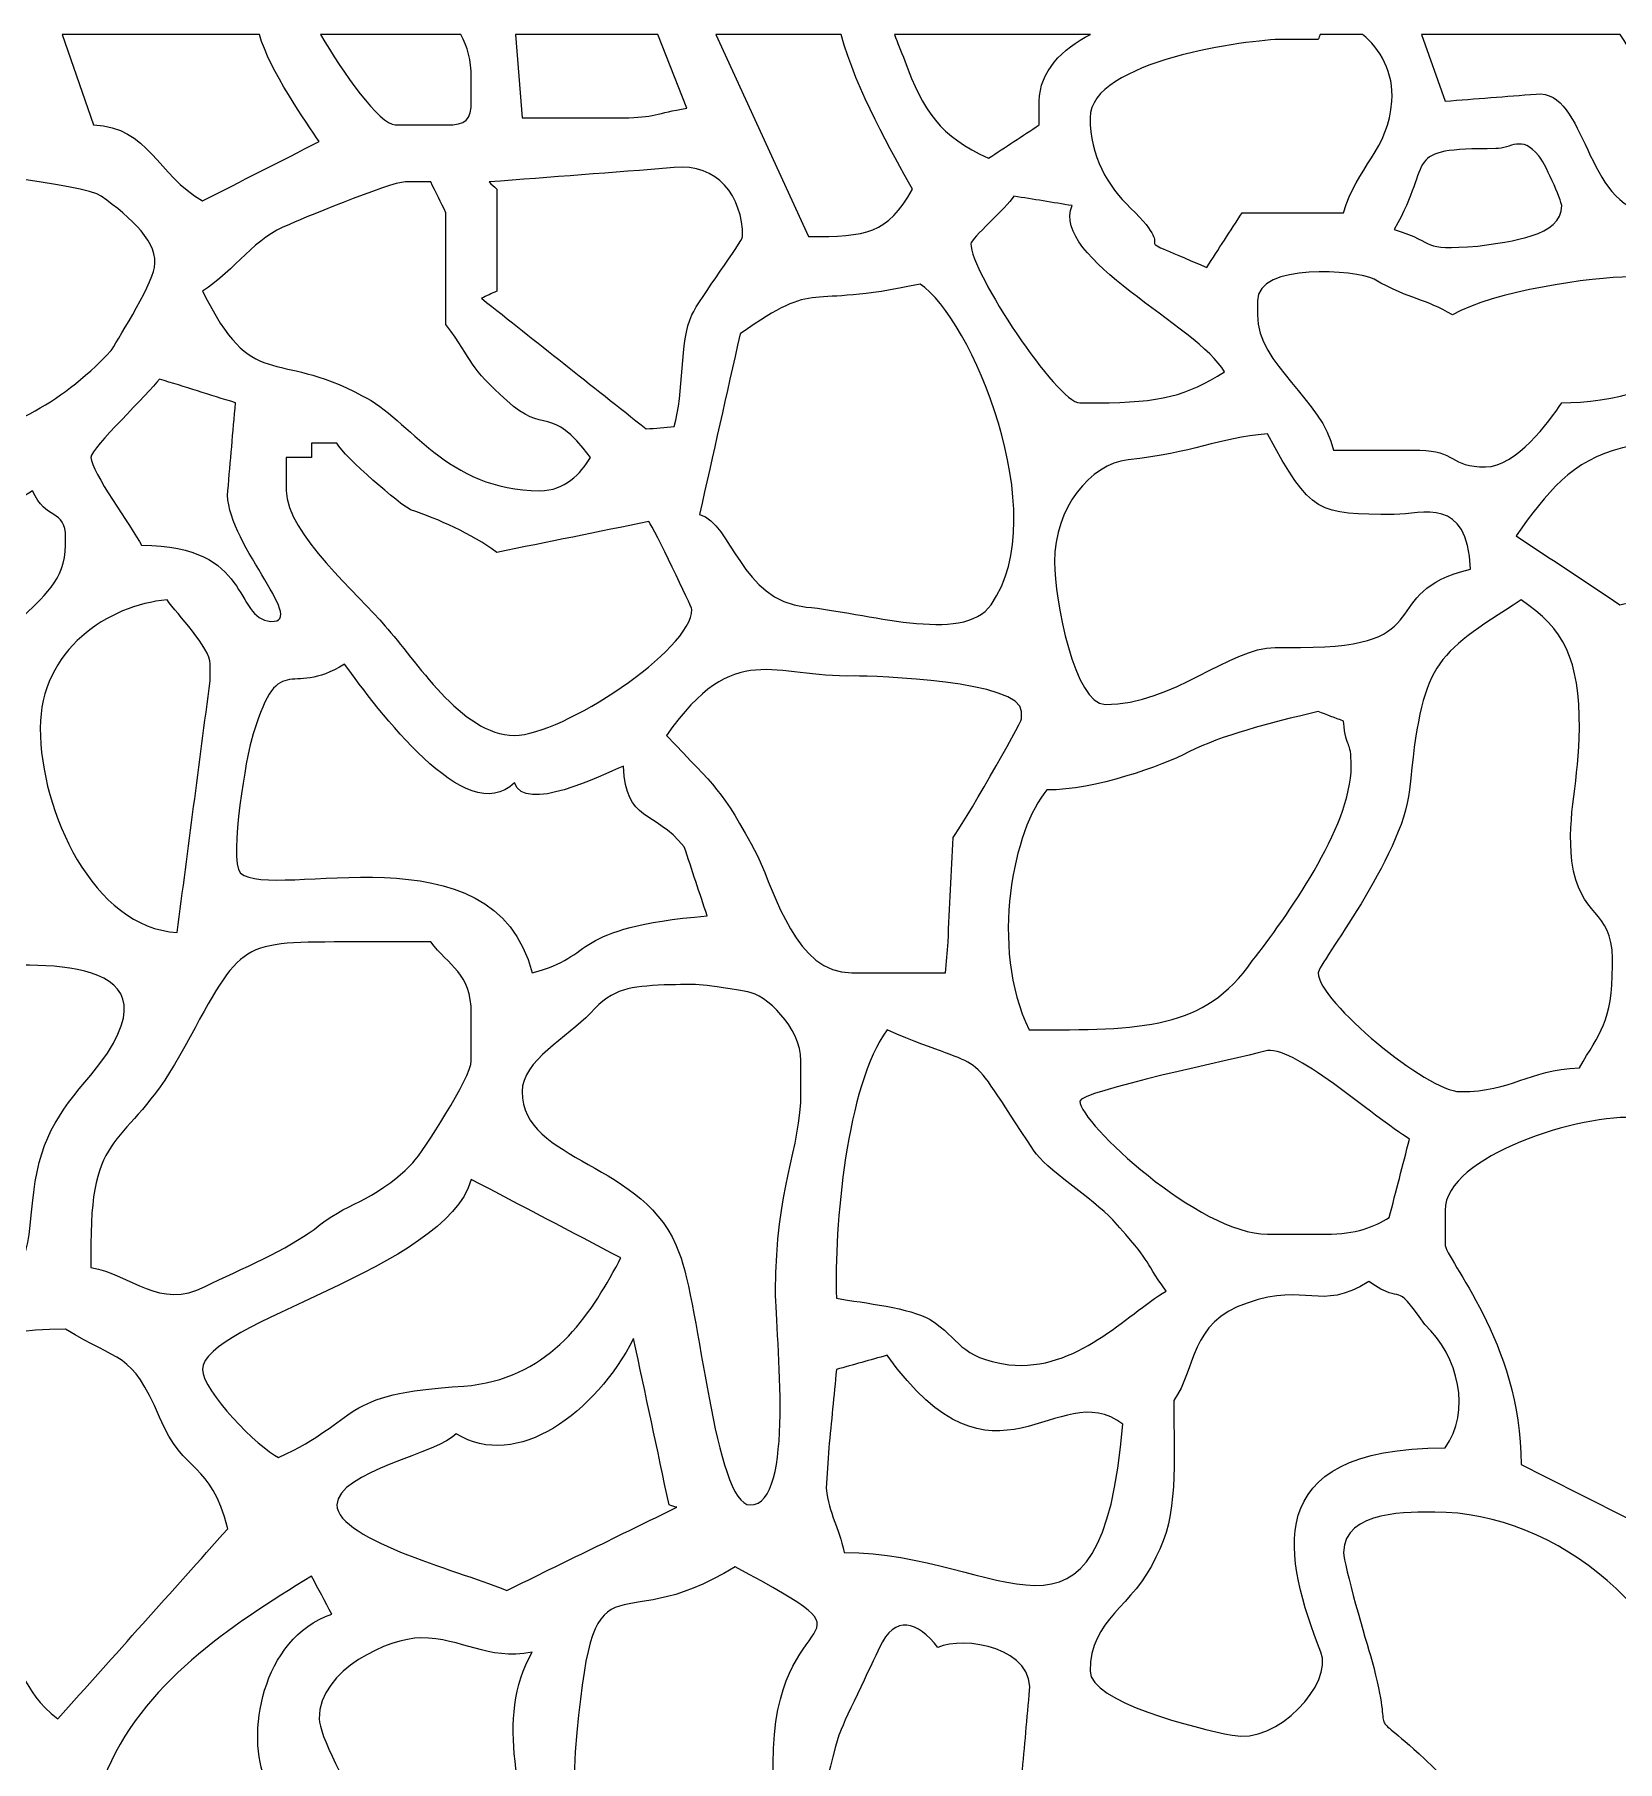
# Model space of a CAD drawing. Header units: millimetres. Extents: x -1220 to 1200, y -590 to 592.
# Drawn here: x 142 to 742, y -65 to 590 of the extents above; entities that cross this region are included whole.
import ezdxf

# ---------------------------------------------------------------- set-up
doc = ezdxf.new("R2010")
doc.units = ezdxf.units.MM
doc.header["$MEASUREMENT"] = 0
doc.layers.add('Layer 1', color=7, linetype='Continuous')

msp = doc.modelspace()

# ---------------------------------------------------------------- linework, layer by layer
at = {"layer": 'Layer 1', "color": 250, "lineweight": 20}
for points, knots in [([(152.0959, 589.9734), (152.0959, 589.9734), (226.9647, 589.9734), (226.9647, 589.9734), (230.7029, 576.4077), (245.0071, 556.2819), (249.6139, 549.3756), (234.8665, 541.8669), (220.1132, 534.3565), (205.3599, 526.8441), (188.0387, 536.7583), (185.153, 554.7835), (163.9876, 555.6833), (163.9876, 555.6833), (152.0959, 589.9734), (152.0959, 589.9734)], [0, 0, 0, 0, 0.2, 0.2, 0.2, 0.4, 0.4, 0.4, 0.6, 0.6, 0.6, 0.8, 0.8, 0.8, 1, 1, 1, 1]), ([(250.133, 589.9734), (250.133, 589.9734), (303.4112, 589.9734), (303.4112, 589.9734), (305.8833, 585.4933), (307.3431, 580.1228), (307.3431, 573.7085), (307.3431, 570.708), (307.3431, 567.702), (307.3431, 564.6977), (307.3431, 557.4865), (305.4181, 555.6833), (297.7198, 555.6833), (291.3077, 555.6833), (284.8956, 555.6833), (278.4775, 555.6833), (272.5247, 555.6833), (258.3885, 575.7026), (250.133, 589.9734)], [0, 0, 0, 0, 0.16666667, 0.16666667, 0.16666667, 0.33333333, 0.33333333, 0.33333333, 0.5, 0.5, 0.5, 0.66666667, 0.66666667, 0.66666667, 0.83333333, 0.83333333, 0.83333333, 1, 1, 1, 1]), ([(324.0574, 589.9734), (324.0574, 589.9734), (378.1501, 589.9734), (378.1501, 589.9734), (378.1501, 589.9734), (389.1193, 561.9947), (389.1193, 561.9947), (377.5751, 560.1914), (376.6126, 558.3882), (365.0682, 558.3882), (352.2421, 558.3882), (339.4137, 558.3882), (326.5835, 558.3882), (326.5835, 558.3882), (324.0574, 589.9734), (324.0574, 589.9734)], [0, 0, 0, 0, 0.2, 0.2, 0.2, 0.4, 0.4, 0.4, 0.6, 0.6, 0.6, 0.8, 0.8, 0.8, 1, 1, 1, 1]), ([(400.1204, 589.9734), (400.1204, 589.9734), (447.6652, 589.9734), (447.6652, 589.9734), (453.5023, 568.6092), (467.1333, 544.903), (474.7476, 531.3504), (465.1264, 514.2287), (457.4302, 513.3251), (435.3023, 513.3251), (435.3023, 513.3251), (400.1204, 589.9734), (400.1204, 589.9734)], [0, 0, 0, 0, 0.25, 0.25, 0.25, 0.5, 0.5, 0.5, 0.75, 0.75, 0.75, 1, 1, 1, 1]), ([(467.9321, 589.9734), (467.9321, 589.9734), (542.2357, 589.9734), (542.2357, 589.9734), (531.5561, 584.6422), (522.8536, 575.869), (522.8536, 564.6977), (522.8536, 561.6954), (522.8536, 558.6894), (522.8536, 555.6833), (516.4394, 551.48), (510.0273, 547.2749), (503.6111, 543.0679), (485.3293, 551.1788), (478.5956, 561.0912), (471.862, 580.018), (470.2944, 583.8378), (468.9905, 587.1283), (467.9321, 589.9734)], [0, 0, 0, 0, 0.16666667, 0.16666667, 0.16666667, 0.33333333, 0.33333333, 0.33333333, 0.5, 0.5, 0.5, 0.66666667, 0.66666667, 0.66666667, 0.83333333, 0.83333333, 0.83333333, 1, 1, 1, 1]), ([(629.4476, 589.9734), (629.4476, 589.9734), (645.5328, 589.9734), (645.5328, 589.9734), (651.9889, 584.8311), (657.5284, 575.3097), (656.5858, 564.6977), (655.6213, 546.6725), (643.1165, 539.4614), (638.3039, 522.3397), (625.4797, 522.3397), (612.6494, 522.3397), (599.8211, 522.3397), (595.3321, 515.4296), (590.8449, 508.5214), (586.3519, 501.6095), (550.7526, 516.9317), (578.6538, 503.4128), (557.4882, 524.1411), (548.8295, 532.252), (542.0939, 543.9695), (542.0939, 558.3882), (542.0939, 580.018), (602.7087, 588.1309), (615.2135, 588.1309), (619.7086, 588.1309), (624.1956, 588.1309), (628.6848, 588.1309), (628.8985, 588.8099), (629.1599, 589.4198), (629.4476, 589.9734)], [0, 0, 0, 0, 0.1, 0.1, 0.1, 0.2, 0.2, 0.2, 0.3, 0.3, 0.3, 0.4, 0.4, 0.4, 0.5, 0.5, 0.5, 0.6, 0.6, 0.6, 0.7, 0.7, 0.7, 0.8, 0.8, 0.8, 0.9, 0.9, 0.9, 1, 1, 1, 1]), ([(667.7986, 589.9734), (667.7986, 589.9734), (743.1925, 589.9734), (743.1925, 589.9734), (745.6229, 587.1563), (747.0227, 583.5928), (747.0227, 579.1164), (747.0227, 575.2143), (747.0227, 571.3066), (747.0227, 567.4008), (749.2712, 567.4008), (751.5157, 567.4008), (753.7583, 567.4008), (753.7583, 561.3924), (753.7583, 555.3859), (753.7583, 549.3756), (754.0798, 540.3648), (754.4014, 531.3504), (754.7189, 522.3397), (729.7053, 524.1411), (730.6678, 569.2022), (711.4254, 567.4008), (699.8793, 566.4991), (688.3349, 565.5975), (676.7887, 564.6977), (676.7887, 564.6977), (667.7986, 589.9734), (667.7986, 589.9734)], [0, 0, 0, 0, 0.11111111, 0.11111111, 0.11111111, 0.22222222, 0.22222222, 0.22222222, 0.33333333, 0.33333333, 0.33333333, 0.44444444, 0.44444444, 0.44444444, 0.55555556, 0.55555556, 0.55555556, 0.66666667, 0.66666667, 0.66666667, 0.77777778, 0.77777778, 0.77777778, 0.88888889, 0.88888889, 0.88888889, 1, 1, 1, 1]), ([(657.5464, 516.0301), (672.9426, 543.0679), (659.4714, 546.6725), (696.0332, 546.6725), (701.8043, 546.6725), (705.6523, 552.0805), (712.3879, 543.9695), (714.311, 542.1663), (721.0466, 526.8441), (721.0466, 525.0427), (721.0466, 513.3251), (701.8043, 511.5238), (689.2955, 509.7204), (666.2051, 507.9172), (674.8657, 510.6222), (657.5464, 516.0301)], [0, 0, 0, 0, 0.2, 0.2, 0.2, 0.4, 0.4, 0.4, 0.6, 0.6, 0.6, 0.8, 0.8, 0.8, 1, 1, 1, 1]), ([(2.3543, 473.6701), (2.6758, 480.8813), (2.9974, 488.0906), (3.3168, 495.3018), (19.3542, 490.7955), (35.3875, 486.2892), (51.4208, 481.781), (66.8151, 489.8939), (73.5507, 486.2892), (75.4757, 507.9172), (76.4363, 519.6348), (81.2469, 534.9569), (97.6017, 538.5616), (104.3373, 539.4614), (161.102, 533.1537), (166.8752, 528.6474), (178.4194, 520.5364), (189.0031, 510.6222), (187.0781, 501.6095), (186.1176, 494.4001), (171.6857, 471.8687), (170.7213, 470.0654), (149.5559, 447.5358), (132.2385, 442.1279), (102.4123, 429.5106), (62.0046, 449.3372), (104.3373, 459.2514), (18.7111, 458.3516), (13.2596, 463.4603), (7.8098, 468.5652), (2.3543, 473.6701)], [0, 0, 0, 0, 0.1, 0.1, 0.1, 0.2, 0.2, 0.2, 0.3, 0.3, 0.3, 0.4, 0.4, 0.4, 0.5, 0.5, 0.5, 0.6, 0.6, 0.6, 0.7, 0.7, 0.7, 0.8, 0.8, 0.8, 0.9, 0.9, 0.9, 1, 1, 1, 1]), ([(311.1892, 489.8939), (313.1143, 490.7955), (315.0372, 491.6953), (316.9623, 492.5988), (316.9623, 505.5153), (316.9623, 518.4356), (316.9623, 531.3504), (316.0018, 532.252), (315.0372, 533.1537), (314.0768, 534.0553), (337.4888, 535.8567), (360.9006, 537.66), (384.3107, 539.4614), (400.6656, 541.2646), (410.2868, 528.6474), (410.2868, 513.3251), (410.2868, 511.5238), (393.9298, 489.8939), (391.0443, 483.5843), (386.2336, 473.6701), (388.1587, 453.8435), (384.3107, 441.2262), (380.7821, 440.9288), (377.2576, 440.6276), (373.7269, 440.3264), (352.8831, 456.8496), (332.0371, 473.3727), (311.1892, 489.8939)], [0, 0, 0, 0, 0.11111111, 0.11111111, 0.11111111, 0.22222222, 0.22222222, 0.22222222, 0.33333333, 0.33333333, 0.33333333, 0.44444444, 0.44444444, 0.44444444, 0.55555556, 0.55555556, 0.55555556, 0.66666667, 0.66666667, 0.66666667, 0.77777778, 0.77777778, 0.77777778, 0.88888889, 0.88888889, 0.88888889, 1, 1, 1, 1]), ([(333.3191, 416.8933), (297.7198, 416.8933), (284.2506, 443.9293), (265.9707, 452.9437), (232.2965, 470.967), (224.6005, 453.8435), (205.3599, 492.5988), (217.8668, 500.7098), (225.5628, 513.3251), (238.0697, 517.8314), (239.9947, 518.7331), (276.5544, 534.0553), (282.3276, 534.0553), (285.5347, 534.0553), (288.7438, 534.0553), (291.9468, 534.0553), (293.8718, 530.1532), (295.7948, 526.2455), (297.7198, 522.3397), (297.7198, 508.2202), (297.7198, 494.1027), (297.7198, 479.9796), (308.3036, 465.5591), (306.3785, 463.7577), (320.8104, 451.1404), (335.2422, 437.6216), (337.1672, 450.2388), (352.5596, 429.5106), (348.7114, 423.201), (342.9384, 416.8933), (333.3191, 416.8933)], [0, 0, 0, 0, 0.1, 0.1, 0.1, 0.2, 0.2, 0.2, 0.3, 0.3, 0.3, 0.4, 0.4, 0.4, 0.5, 0.5, 0.5, 0.6, 0.6, 0.6, 0.7, 0.7, 0.7, 0.8, 0.8, 0.8, 0.9, 0.9, 0.9, 1, 1, 1, 1]), ([(538.2459, 450.2388), (529.5872, 450.2388), (496.8755, 499.8062), (496.8755, 510.6222), (496.8755, 512.4254), (510.3448, 524.1411), (513.2304, 528.6474), (520.611, 527.4482), (527.9837, 526.2455), (535.3603, 525.0427), (526.7016, 505.2142), (583.4662, 479.078), (593.0855, 461.9545), (578.6538, 452.9437), (569.0345, 450.2388), (544.9796, 450.2388), (542.7389, 450.2388), (540.4924, 450.2388), (538.2459, 450.2388)], [0, 0, 0, 0, 0.16666667, 0.16666667, 0.16666667, 0.33333333, 0.33333333, 0.33333333, 0.5, 0.5, 0.5, 0.66666667, 0.66666667, 0.66666667, 0.83333333, 0.83333333, 0.83333333, 1, 1, 1, 1]), ([(477.6352, 495.3018), (496.8755, 482.6845), (528.6266, 407.8807), (504.5717, 373.6335), (493.988, 358.3114), (456.4677, 370.9305), (434.3377, 372.7319), (409.3262, 375.4349), (406.4367, 404.2741), (393.9298, 407.8807), (399.064, 430.7134), (404.196, 453.5461), (409.3262, 476.375), (440.1109, 498.0048), (432.4147, 485.3876), (477.6352, 495.3018)], [0, 0, 0, 0, 0.2, 0.2, 0.2, 0.4, 0.4, 0.4, 0.6, 0.6, 0.6, 0.8, 0.8, 0.8, 1, 1, 1, 1]), ([(634.4578, 432.2136), (630.6098, 451.1404), (605.5943, 464.6593), (605.5943, 483.5843), (605.5943, 485.3876), (605.5943, 487.1908), (605.5943, 488.9922), (605.5943, 503.4128), (643.1165, 500.7098), (649.8502, 497.1032), (664.284, 488.9922), (669.0926, 489.8939), (679.6762, 483.5843), (695.0686, 492.5988), (732.5929, 498.0048), (747.0227, 498.0048), (751.1923, 498.0048), (755.3639, 498.0048), (759.5294, 498.0048), (763.3795, 485.3876), (766.2671, 492.5988), (766.2671, 483.5843), (766.2671, 479.381), (766.2671, 475.1759), (766.2671, 470.967), (766.2671, 455.6467), (739.3265, 450.2388), (721.0466, 450.2388), (716.2361, 443.0295), (703.7273, 425.9041), (692.1831, 425.9041), (678.7137, 425.9041), (680.6368, 432.2136), (667.1695, 432.2136), (656.2683, 432.2136), (645.3631, 432.2136), (634.4578, 432.2136)], [0, 0, 0, 0, 0.08333333, 0.08333333, 0.08333333, 0.16666667, 0.16666667, 0.16666667, 0.25, 0.25, 0.25, 0.33333333, 0.33333333, 0.33333333, 0.41666667, 0.41666667, 0.41666667, 0.5, 0.5, 0.5, 0.58333333, 0.58333333, 0.58333333, 0.66666667, 0.66666667, 0.66666667, 0.75, 0.75, 0.75, 0.83333333, 0.83333333, 0.83333333, 0.91666667, 0.91666667, 0.91666667, 1, 1, 1, 1]), ([(182.2676, 396.1632), (178.4194, 403.3743), (163.027, 424.1027), (163.027, 429.5106), (163.027, 433.1153), (185.153, 453.8435), (189.0031, 459.2514), (198.6223, 456.2491), (208.2456, 453.2449), (217.8668, 450.2388), (216.9043, 439.1255), (215.9418, 428.0084), (214.9792, 416.8933), (213.0542, 398.868), (245.7678, 366.4224), (231.336, 367.324), (216.9043, 368.2256), (224.6005, 396.1632), (182.2676, 396.1632)], [0, 0, 0, 0, 0.16666667, 0.16666667, 0.16666667, 0.33333333, 0.33333333, 0.33333333, 0.5, 0.5, 0.5, 0.66666667, 0.66666667, 0.66666667, 0.83333333, 0.83333333, 0.83333333, 1, 1, 1, 1]), ([(140.8972, 416.8933), (145.7077, 405.1777), (153.4039, 410.5856), (153.4039, 398.868), (153.4039, 397.9664), (153.4039, 397.0667), (153.4039, 396.1632), (153.4039, 370.027), (117.8067, 369.1272), (122.6173, 331.2755), (124.5423, 315.0535), (138.9721, 278.1014), (134.1614, 260.976), (130.9584, 260.976), (127.7493, 260.976), (124.5423, 260.976), (112.996, 260.976), (107.223, 263.6809), (99.5268, 267.2874), (99.5268, 272.0931), (99.5268, 276.9006), (99.5268, 281.7061), (85.095, 301.5346), (87.0201, 360.1146), (35.066, 360.1146), (31.8609, 360.1146), (28.6518, 360.1146), (25.4447, 360.1146), (16.786, 359.213), (8.1273, 358.3114), (-0.5314, 357.4116), (-19.7736, 369.1272), (-27.4719, 399.7698), (-11.1149, 417.793), (10.0524, 440.3264), (22.5593, 434.9185), (51.4208, 434.9185), (61.044, 428.609), (93.7537, 402.4727), (102.4123, 402.4727), (113.9586, 402.4727), (134.1614, 412.3851), (140.8972, 416.8933)], [0, 0, 0, 0, 0.07142857, 0.07142857, 0.07142857, 0.14285714, 0.14285714, 0.14285714, 0.21428571, 0.21428571, 0.21428571, 0.28571429, 0.28571429, 0.28571429, 0.35714286, 0.35714286, 0.35714286, 0.42857143, 0.42857143, 0.42857143, 0.5, 0.5, 0.5, 0.57142857, 0.57142857, 0.57142857, 0.64285714, 0.64285714, 0.64285714, 0.71428571, 0.71428571, 0.71428571, 0.78571429, 0.78571429, 0.78571429, 0.85714286, 0.85714286, 0.85714286, 0.92857143, 0.92857143, 0.92857143, 1, 1, 1, 1]), ([(703.7273, 399.7698), (715.2755, 415.9917), (724.8948, 428.609), (744.1371, 433.1153), (776.8487, 441.2262), (769.1526, 421.3996), (785.5074, 411.4854), (780.6969, 401.5711), (784.5449, 397.0667), (778.7719, 389.8555), (775.8862, 385.3492), (772.0382, 385.3492), (766.2671, 378.138), (758.569, 376.6396), (750.8707, 375.1375), (743.1745, 373.6335), (730.0268, 382.3469), (716.879, 391.0583), (703.7273, 399.7698)], [0, 0, 0, 0, 0.16666667, 0.16666667, 0.16666667, 0.33333333, 0.33333333, 0.33333333, 0.5, 0.5, 0.5, 0.66666667, 0.66666667, 0.66666667, 0.83333333, 0.83333333, 0.83333333, 1, 1, 1, 1]), ([(323.6959, 324.0643), (303.493, 324.0643), (286.1756, 352.9053), (274.6294, 365.5226), (265.0102, 377.2382), (237.1091, 400.6714), (237.1091, 416.8933), (237.1091, 421.1021), (237.1091, 425.3054), (237.1091, 429.5106), (240.3163, 429.5106), (243.5252, 429.5106), (246.7284, 429.5106), (246.7284, 431.312), (246.7284, 433.1153), (246.7284, 434.9185), (249.9373, 434.9185), (253.1445, 434.9185), (256.3515, 434.9185), (259.237, 429.5106), (280.4026, 411.4854), (284.2506, 409.6821), (294.8343, 406.0774), (307.3431, 400.6714), (316.9623, 393.4601), (336.2047, 397.3678), (355.4451, 401.2737), (374.6875, 405.1777), (376.6126, 402.4727), (391.0443, 372.7319), (391.0443, 371.8303), (391.0443, 356.5081), (341.9778, 324.0643), (323.6959, 324.0643)], [0, 0, 0, 0, 0.09090909, 0.09090909, 0.09090909, 0.18181818, 0.18181818, 0.18181818, 0.27272727, 0.27272727, 0.27272727, 0.36363636, 0.36363636, 0.36363636, 0.45454545, 0.45454545, 0.45454545, 0.54545455, 0.54545455, 0.54545455, 0.63636364, 0.63636364, 0.63636364, 0.72727273, 0.72727273, 0.72727273, 0.81818182, 0.81818182, 0.81818182, 0.90909091, 0.90909091, 0.90909091, 1, 1, 1, 1]), ([(547.867, 335.7799), (536.3209, 335.7799), (528.6266, 375.4349), (528.6266, 389.8555), (528.6266, 410.5856), (542.0939, 426.8076), (556.5257, 428.609), (581.5412, 431.312), (590.1999, 436.7199), (609.4423, 438.5232), (625.7972, 407.8807), (628.6848, 407.8807), (657.5464, 407.8807), (668.1301, 407.8807), (685.4494, 415.0901), (686.4099, 387.1524), (649.8502, 378.138), (675.8282, 357.4116), (621.9511, 357.4116), (618.744, 357.4116), (615.5369, 357.4116), (612.3278, 357.4116), (595.0106, 357.4116), (573.8452, 335.7799), (547.867, 335.7799)], [0, 0, 0, 0, 0.125, 0.125, 0.125, 0.25, 0.25, 0.25, 0.375, 0.375, 0.375, 0.5, 0.5, 0.5, 0.625, 0.625, 0.625, 0.75, 0.75, 0.75, 0.875, 0.875, 0.875, 1, 1, 1, 1]), ([(195.7368, 249.2622), (163.9876, 251.0637), (143.7847, 295.225), (143.7847, 326.7673), (143.7847, 356.5081), (169.7607, 373.6335), (191.8888, 375.4349), (195.7368, 370.027), (208.2456, 357.4116), (208.2456, 351.1021), (208.2456, 349.0014), (208.2456, 346.8988), (208.2456, 344.7943), (204.078, 312.9528), (199.9084, 281.1075), (195.7368, 249.2622)], [0, 0, 0, 0, 0.2, 0.2, 0.2, 0.4, 0.4, 0.4, 0.6, 0.6, 0.6, 0.8, 0.8, 0.8, 1, 1, 1, 1]), ([(682.5619, 188.877), (670.0552, 188.877), (628.6848, 223.1243), (628.6848, 233.9401), (628.6848, 237.5448), (660.4339, 277.1998), (663.3194, 303.336), (668.1301, 352.0037), (671.9781, 353.8051), (705.6523, 375.4349), (722.0091, 364.6191), (727.7803, 352.9053), (727.7803, 326.7673), (727.7803, 306.9426), (722.9697, 294.3234), (724.8948, 276.2982), (727.7803, 254.6683), (740.287, 258.273), (740.287, 239.348), (740.287, 238.4464), (740.287, 237.5448), (740.287, 236.6431), (740.287, 215.0132), (735.4785, 211.4105), (727.7803, 197.8896), (707.5774, 196.988), (702.7668, 188.877), (682.5619, 188.877)], [0, 0, 0, 0, 0.11111111, 0.11111111, 0.11111111, 0.22222222, 0.22222222, 0.22222222, 0.33333333, 0.33333333, 0.33333333, 0.44444444, 0.44444444, 0.44444444, 0.55555556, 0.55555556, 0.55555556, 0.66666667, 0.66666667, 0.66666667, 0.77777778, 0.77777778, 0.77777778, 0.88888889, 0.88888889, 0.88888889, 1, 1, 1, 1]), ([(451.657, 233.9401), (430.4916, 233.9401), (422.7935, 263.6809), (416.0598, 278.1014), (401.6281, 305.1393), (400.6656, 303.336), (381.4231, 324.0643), (407.4011, 361.0163), (421.831, 345.6941), (452.6195, 346.5958), (460.3178, 346.5958), (516.1178, 344.7943), (516.1178, 333.0769), (516.1178, 332.1752), (516.1178, 331.2755), (516.1178, 330.372), (516.1178, 328.5706), (493.0274, 288.9154), (490.1419, 285.3108), (489.5009, 272.0931), (488.8618, 258.8753), (488.2168, 245.6557), (487.8993, 241.7537), (487.5759, 237.846), (487.2543, 233.9401), (475.3926, 233.9401), (463.5248, 233.9401), (451.657, 233.9401)], [0, 0, 0, 0, 0.11111111, 0.11111111, 0.11111111, 0.22222222, 0.22222222, 0.22222222, 0.33333333, 0.33333333, 0.33333333, 0.44444444, 0.44444444, 0.44444444, 0.55555556, 0.55555556, 0.55555556, 0.66666667, 0.66666667, 0.66666667, 0.77777778, 0.77777778, 0.77777778, 0.88888889, 0.88888889, 0.88888889, 1, 1, 1, 1]), ([(330.4315, 233.9401), (316.0018, 290.7169), (232.2965, 260.976), (219.7898, 271.7919), (214.9792, 277.1998), (222.6773, 318.6563), (223.6379, 321.3612), (234.2215, 358.3114), (238.0697, 337.5832), (259.237, 351.1021), (271.7439, 333.9785), (305.4181, 288.0138), (323.6959, 306.039), (327.546, 294.3234), (356.4095, 308.742), (365.0682, 312.3487), (366.0288, 290.7169), (376.6126, 296.1248), (388.1587, 281.7061), (391.0443, 272.9947), (393.9298, 264.2833), (396.8174, 255.57), (343.9009, 251.0637), (355.4451, 240.2478), (330.4315, 233.9401)], [0, 0, 0, 0, 0.125, 0.125, 0.125, 0.25, 0.25, 0.25, 0.375, 0.375, 0.375, 0.5, 0.5, 0.5, 0.625, 0.625, 0.625, 0.75, 0.75, 0.75, 0.875, 0.875, 0.875, 1, 1, 1, 1]), ([(519.0035, 212.3103), (503.6111, 243.8543), (513.2304, 288.9154), (525.7391, 303.336), (544.019, 303.336), (569.0345, 312.3487), (579.6182, 317.7566), (592.1249, 324.0643), (609.4423, 328.5706), (628.6848, 333.0769), (631.8918, 331.8777), (635.1009, 330.6731), (638.3039, 329.4722), (639.2685, 317.7566), (641.1915, 323.1645), (641.1915, 312.3487), (641.1915, 288.9154), (616.1779, 254.6683), (603.6693, 238.4464), (585.3894, 212.3103), (562.3008, 212.3103), (519.0035, 212.3103)], [0, 0, 0, 0, 0.14285714, 0.14285714, 0.14285714, 0.28571429, 0.28571429, 0.28571429, 0.42857143, 0.42857143, 0.42857143, 0.57142857, 0.57142857, 0.57142857, 0.71428571, 0.71428571, 0.71428571, 0.85714286, 0.85714286, 0.85714286, 1, 1, 1, 1]), ([(140.8972, 146.519), (138.0115, 121.2845), (139.9347, 119.4812), (109.148, 119.4812), (108.1855, 119.4812), (102.4123, 122.1861), (102.4123, 122.1861), (100.1699, 120.3828), (97.9252, 118.5814), (95.6788, 116.7782), (90.5506, 117.9809), (85.4164, 119.1837), (80.2843, 120.3828), (80.2843, 126.9936), (80.2843, 133.6024), (80.2843, 140.2113), (88.943, 143.8159), (92.7931, 173.5567), (92.7931, 194.285), (92.7931, 236.6431), (91.8287, 226.7289), (112.0356, 239.348), (116.8442, 236.6431), (105.2999, 236.6431), (118.7692, 236.6431), (138.9721, 236.6431), (202.4704, 242.9509), (163.027, 195.1848), (150.5184, 180.7661), (142.8201, 169.9521), (140.8972, 146.519)], [0, 0, 0, 0, 0.1, 0.1, 0.1, 0.2, 0.2, 0.2, 0.3, 0.3, 0.3, 0.4, 0.4, 0.4, 0.5, 0.5, 0.5, 0.6, 0.6, 0.6, 0.7, 0.7, 0.7, 0.8, 0.8, 0.8, 0.9, 0.9, 0.9, 1, 1, 1, 1]), ([(263.0852, 245.6557), (264.0456, 245.6557), (265.0102, 245.6557), (265.9707, 245.6557), (274.6294, 245.6557), (283.2881, 245.6557), (291.9468, 245.6557), (298.6824, 236.6431), (307.3431, 233.9401), (307.3431, 218.6179), (307.3431, 212.6113), (307.3431, 206.6048), (307.3431, 200.5927), (307.3431, 194.285), (289.0613, 166.3474), (285.2131, 161.8411), (268.8582, 145.6173), (260.1976, 147.4188), (247.6909, 136.6048), (238.0697, 129.3954), (219.7898, 121.2845), (206.3205, 114.9748), (189.0031, 105.9642), (178.4194, 119.4812), (163.027, 122.1861), (163.027, 125.1902), (163.027, 128.1963), (163.027, 131.1968), (163.027, 177.1614), (177.4589, 166.3474), (198.6223, 206.0026), (220.7523, 246.5574), (218.8272, 245.6557), (263.0852, 245.6557)], [0, 0, 0, 0, 0.09090909, 0.09090909, 0.09090909, 0.18181818, 0.18181818, 0.18181818, 0.27272727, 0.27272727, 0.27272727, 0.36363636, 0.36363636, 0.36363636, 0.45454545, 0.45454545, 0.45454545, 0.54545455, 0.54545455, 0.54545455, 0.63636364, 0.63636364, 0.63636364, 0.72727273, 0.72727273, 0.72727273, 0.81818182, 0.81818182, 0.81818182, 0.90909091, 0.90909091, 0.90909091, 1, 1, 1, 1]), ([(413.1723, 32.0601), (399.703, 32.0601), (393.9298, 108.6672), (386.2336, 127.5922), (373.7269, 162.7409), (326.5835, 161.8411), (326.5835, 188.877), (326.5835, 200.5927), (343.9009, 209.6072), (352.5596, 218.6179), (361.2202, 228.5322), (367.9539, 228.5322), (380.4606, 229.4338), (393.9298, 229.4338), (392.0048, 230.3354), (412.2118, 226.7289), (418.9453, 225.8291), (432.4147, 213.2099), (432.4147, 200.5927), (432.4147, 196.6906), (432.4147, 192.7847), (432.4147, 188.877), (432.4147, 166.3474), (422.7935, 152.8267), (422.7935, 113.1735), (422.7935, 96.0498), (430.4916, 32.0601), (413.1723, 32.0601)], [0, 0, 0, 0, 0.11111111, 0.11111111, 0.11111111, 0.22222222, 0.22222222, 0.22222222, 0.33333333, 0.33333333, 0.33333333, 0.44444444, 0.44444444, 0.44444444, 0.55555556, 0.55555556, 0.55555556, 0.66666667, 0.66666667, 0.66666667, 0.77777778, 0.77777778, 0.77777778, 0.88888889, 0.88888889, 0.88888889, 1, 1, 1, 1]), ([(445.8839, 110.4705), (444.9214, 137.5064), (449.734, 191.5819), (465.1264, 212.3103), (506.4968, 194.285), (492.0669, 209.6072), (520.9285, 166.3474), (524.7765, 160.0379), (543.0584, 148.3222), (550.7526, 140.2113), (566.1469, 123.0858), (561.3364, 126.6924), (570.9595, 113.1735), (555.5632, 104.1608), (537.2853, 82.5309), (511.3092, 85.234), (492.0669, 87.9389), (493.0274, 95.1482), (481.4832, 102.3575), (473.7851, 106.8638), (456.4677, 108.6672), (445.8839, 110.4705)], [0, 0, 0, 0, 0.14285714, 0.14285714, 0.14285714, 0.28571429, 0.28571429, 0.28571429, 0.42857143, 0.42857143, 0.42857143, 0.57142857, 0.57142857, 0.57142857, 0.71428571, 0.71428571, 0.71428571, 0.85714286, 0.85714286, 0.85714286, 1, 1, 1, 1]), ([(609.4423, 134.8033), (583.4662, 134.8033), (538.2459, 177.1614), (538.2459, 185.2724), (538.2459, 188.877), (597.8961, 201.4963), (608.4798, 204.1993), (618.101, 207.8039), (649.8502, 178.9628), (663.3194, 170.8519), (660.7555, 160.9395), (658.1914, 151.0253), (655.6213, 141.1111), (649.8502, 137.5064), (643.1165, 134.8033), (631.5703, 134.8033), (624.1956, 134.8033), (616.821, 134.8033), (609.4423, 134.8033)], [0, 0, 0, 0, 0.16666667, 0.16666667, 0.16666667, 0.33333333, 0.33333333, 0.33333333, 0.5, 0.5, 0.5, 0.66666667, 0.66666667, 0.66666667, 0.83333333, 0.83333333, 0.83333333, 1, 1, 1, 1]), ([(705.6523, 47.3822), (705.6523, 94.2466), (676.7887, 124.8891), (676.7887, 131.1968), (676.7887, 135.4056), (676.7887, 139.6089), (676.7887, 143.8159), (676.7887, 164.5442), (728.7428, 180.7661), (749.9103, 178.9628), (758.569, 178.063), (814.3711, 148.3222), (814.3711, 140.2113), (814.3711, 131.1968), (811.4855, 138.408), (807.6354, 125.7908), (775.8862, 124.8891), (753.7583, 102.3575), (753.7583, 71.7151), (753.7583, 45.9082), (769.4942, 45.145), (753.7583, 23.0493), (737.723, 31.1603), (721.6916, 39.2712), (705.6523, 47.3822)], [0, 0, 0, 0, 0.125, 0.125, 0.125, 0.25, 0.25, 0.25, 0.375, 0.375, 0.375, 0.5, 0.5, 0.5, 0.625, 0.625, 0.625, 0.75, 0.75, 0.75, 0.875, 0.875, 0.875, 1, 1, 1, 1]), ([(234.2215, 50.0853), (226.5253, 53.6899), (205.3599, 75.3198), (205.3599, 83.4307), (205.3599, 101.4559), (297.7198, 121.2845), (307.3431, 155.5316), (326.266, 145.6173), (345.1848, 135.705), (364.1057, 125.7908), (363.4647, 124.5916), (362.8257, 123.387), (362.1807, 122.1861), (350.6365, 101.4559), (336.2047, 79.8261), (304.4535, 77.123), (256.3515, 74.42), (265.9707, 64.5058), (234.2215, 50.0853)], [0, 0, 0, 0, 0.16666667, 0.16666667, 0.16666667, 0.33333333, 0.33333333, 0.33333333, 0.5, 0.5, 0.5, 0.66666667, 0.66666667, 0.66666667, 0.83333333, 0.83333333, 0.83333333, 1, 1, 1, 1]), ([(595.971, -55.3592), (582.5037, -52.6562), (542.0939, -42.742), (542.0939, -31.0263), (542.0939, -11.1979), (558.4507, -6.6934), (567.1094, 12.2315), (575.7681, 28.4572), (573.8452, 47.3822), (573.8452, 71.7151), (582.5037, 83.4307), (579.6182, 101.4559), (601.7442, 108.6672), (624.8366, 116.7782), (628.6848, 105.0606), (647.9271, 116.7782), (662.359, 106.8638), (656.5858, 118.5814), (669.0926, 100.5561), (682.1085, 88.3635), (686.6756, 67.5848), (676.7887, 53.6899), (604.6318, 53.6899), (616.1779, 11.3317), (629.6452, -23.817), (634.4578, -35.5345), (613.2924, -58.9639), (595.971, -55.3592)], [0, 0, 0, 0, 0.11111111, 0.11111111, 0.11111111, 0.22222222, 0.22222222, 0.22222222, 0.33333333, 0.33333333, 0.33333333, 0.44444444, 0.44444444, 0.44444444, 0.55555556, 0.55555556, 0.55555556, 0.66666667, 0.66666667, 0.66666667, 0.77777778, 0.77777778, 0.77777778, 0.88888889, 0.88888889, 0.88888889, 1, 1, 1, 1]), ([(150.5184, -49.0515), (135.126, -38.2375), (140.8972, -26.52), (116.8442, -20.2123), (99.5268, -15.706), (80.2843, -13.9028), (80.2843, 5.0241), (80.2843, 6.8254), (104.3373, 56.3948), (107.223, 63.6041), (118.7692, 91.5417), (118.7692, 98.7529), (153.4039, 98.7529), (173.6089, 86.1356), (178.4194, 90.6419), (189.0031, 65.4074), (198.6223, 42.8759), (208.2456, 49.1836), (214.9792, 23.0493), (193.4942, -0.9843), (172.0073, -25.016), (150.5184, -49.0515)], [0, 0, 0, 0, 0.14285714, 0.14285714, 0.14285714, 0.28571429, 0.28571429, 0.28571429, 0.42857143, 0.42857143, 0.42857143, 0.57142857, 0.57142857, 0.57142857, 0.71428571, 0.71428571, 0.71428571, 0.85714286, 0.85714286, 0.85714286, 1, 1, 1, 1]), ([(320.8104, -0.3839), (306.3785, 5.9238), (256.3515, 18.543), (256.3515, 32.0601), (256.3515, 44.6792), (295.7948, 51.8867), (301.568, 59.0978), (324.6604, 44.6792), (354.4845, 67.2088), (368.9164, 95.1482), (373.4094, 74.1226), (377.8965, 53.0913), (382.3856, 32.0601), (383.3462, 31.7626), (384.3107, 31.4615), (385.2713, 31.1603), (363.7863, 20.6475), (342.2993, 10.1327), (320.8104, -0.3839)], [0, 0, 0, 0, 0.16666667, 0.16666667, 0.16666667, 0.33333333, 0.33333333, 0.33333333, 0.5, 0.5, 0.5, 0.66666667, 0.66666667, 0.66666667, 0.83333333, 0.83333333, 0.83333333, 1, 1, 1, 1]), ([(448.7696, 14.0348), (446.8465, 23.9491), (442.9964, 28.4572), (442.0359, 38.3696), (442.3573, 43.4782), (442.6789, 48.585), (442.9964, 53.6899), (443.961, 63.6041), (444.9214, 73.5184), (445.8839, 83.4307), (452.3022, 85.234), (458.7143, 87.0372), (465.1264, 88.8387), (506.4968, 31.1603), (529.5872, 81.6293), (554.6027, 62.7044), (545.944, -35.5345), (509.3843, 14.0348), (448.7696, 14.0348)], [0, 0, 0, 0, 0.16666667, 0.16666667, 0.16666667, 0.33333333, 0.33333333, 0.33333333, 0.5, 0.5, 0.5, 0.66666667, 0.66666667, 0.66666667, 0.83333333, 0.83333333, 0.83333333, 1, 1, 1, 1]), ([(711.4254, -135.571), (680.6368, -120.2489), (708.5378, -100.4223), (669.0926, -64.3718), (645.0416, -41.8422), (658.5089, -61.6688), (648.8877, -26.52), (646.9626, -20.2123), (638.3039, 9.5285), (638.3039, 14.0348), (638.3039, 30.2587), (664.284, 29.357), (672.9426, 29.357), (719.0077, 29.357), (769.1526, -10.6441), (769.1526, -58.0641), (759.5294, -72.4828), (747.9852, -71.583), (735.4785, -92.3113), (722.0091, -113.0395), (732.5929, -116.6442), (711.4254, -135.571)], [0, 0, 0, 0, 0.14285714, 0.14285714, 0.14285714, 0.28571429, 0.28571429, 0.28571429, 0.42857143, 0.42857143, 0.42857143, 0.57142857, 0.57142857, 0.57142857, 0.71428571, 0.71428571, 0.71428571, 0.85714286, 0.85714286, 0.85714286, 1, 1, 1, 1]), ([(417.0204, -141.8806), (404.5136, -97.7192), (341.9778, -129.2633), (346.7864, -61.6688), (353.5221, 20.3463), (360.2577, -21.1121), (407.4011, 8.6288), (467.8721, -24.2678), (421.831, -1.3865), (421.831, -66.1751), (421.831, -77.8907), (421.831, -86.9033), (421.831, -93.211), (421.831, -104.9286), (429.5291, -116.6442), (429.5291, -121.1523), (429.5291, -125.0526), (429.5291, -128.9603), (429.5291, -132.8661), (429.5291, -141.8806), (425.679, -140.9771), (417.0204, -141.8806)], [0, 0, 0, 0, 0.14285714, 0.14285714, 0.14285714, 0.28571429, 0.28571429, 0.28571429, 0.42857143, 0.42857143, 0.42857143, 0.57142857, 0.57142857, 0.57142857, 0.71428571, 0.71428571, 0.71428571, 0.85714286, 0.85714286, 0.85714286, 1, 1, 1, 1]), ([(256.3515, -139.1775), (256.3515, -139.1775), (197.6618, -120.2489), (189.9637, -117.5458), (163.9876, -108.5332), (157.254, -96.8176), (167.8356, -71.583), (182.2676, -35.5345), (215.9418, -13.9028), (246.7284, 5.0241), (249.2963, 0.2185), (251.8624, -4.589), (254.4265, -9.3965), (227.4859, -18.4091), (221.7129, -56.2609), (229.411, -72.4828), (229.411, -72.4828), (248.6534, -96.8176), (250.5764, -99.5225), (255.3871, -104.9286), (265.9707, -125.6568), (268.8582, -132.8661), (263.0852, -136.4726), (263.0852, -139.1775), (256.3515, -139.1775)], [0, 0, 0, 0, 0.125, 0.125, 0.125, 0.25, 0.25, 0.25, 0.375, 0.375, 0.375, 0.5, 0.5, 0.5, 0.625, 0.625, 0.625, 0.75, 0.75, 0.75, 0.875, 0.875, 0.875, 1, 1, 1, 1]), ([(451.657, -130.1631), (448.7696, -91.4115), (432.4147, -102.2255), (446.8465, -55.3592), (447.809, -51.7564), (459.3532, -28.3233), (462.2407, -22.0137), (468.0119, -9.3965), (476.6706, -12.1014), (484.3687, -22.0137), (493.988, -17.5074), (521.8911, -22.0137), (519.0035, -40.0389), (518.0429, -50.8529), (517.0804, -61.6688), (516.1178, -72.4828), (505.5342, -87.805), (486.2937, -132.8661), (465.1264, -132.8661), (458.3927, -132.8661), (460.3178, -131.9664), (451.657, -130.1631)], [0, 0, 0, 0, 0.14285714, 0.14285714, 0.14285714, 0.28571429, 0.28571429, 0.28571429, 0.42857143, 0.42857143, 0.42857143, 0.57142857, 0.57142857, 0.57142857, 0.71428571, 0.71428571, 0.71428571, 0.85714286, 0.85714286, 0.85714286, 1, 1, 1, 1]), ([(294.8343, -126.5584), (289.0613, -126.5584), (249.6139, -60.7671), (249.6139, -49.0515), (249.6139, -30.1247), (276.5544, -18.4091), (288.1007, -18.4091), (304.3357, -18.4091), (313.0443, -27.0662), (330.4315, -23.817), (316.0018, -49.0515), (326.5835, -80.5937), (333.3191, -108.5332), (327.546, -111.2381), (298.6824, -126.5584), (294.8343, -126.5584)], [0, 0, 0, 0, 0.2, 0.2, 0.2, 0.4, 0.4, 0.4, 0.6, 0.6, 0.6, 0.8, 0.8, 0.8, 1, 1, 1, 1])]:
    msp.add_open_spline(points, degree=3, knots=knots, dxfattribs=at)

doc.saveas('drawing.dxf')
